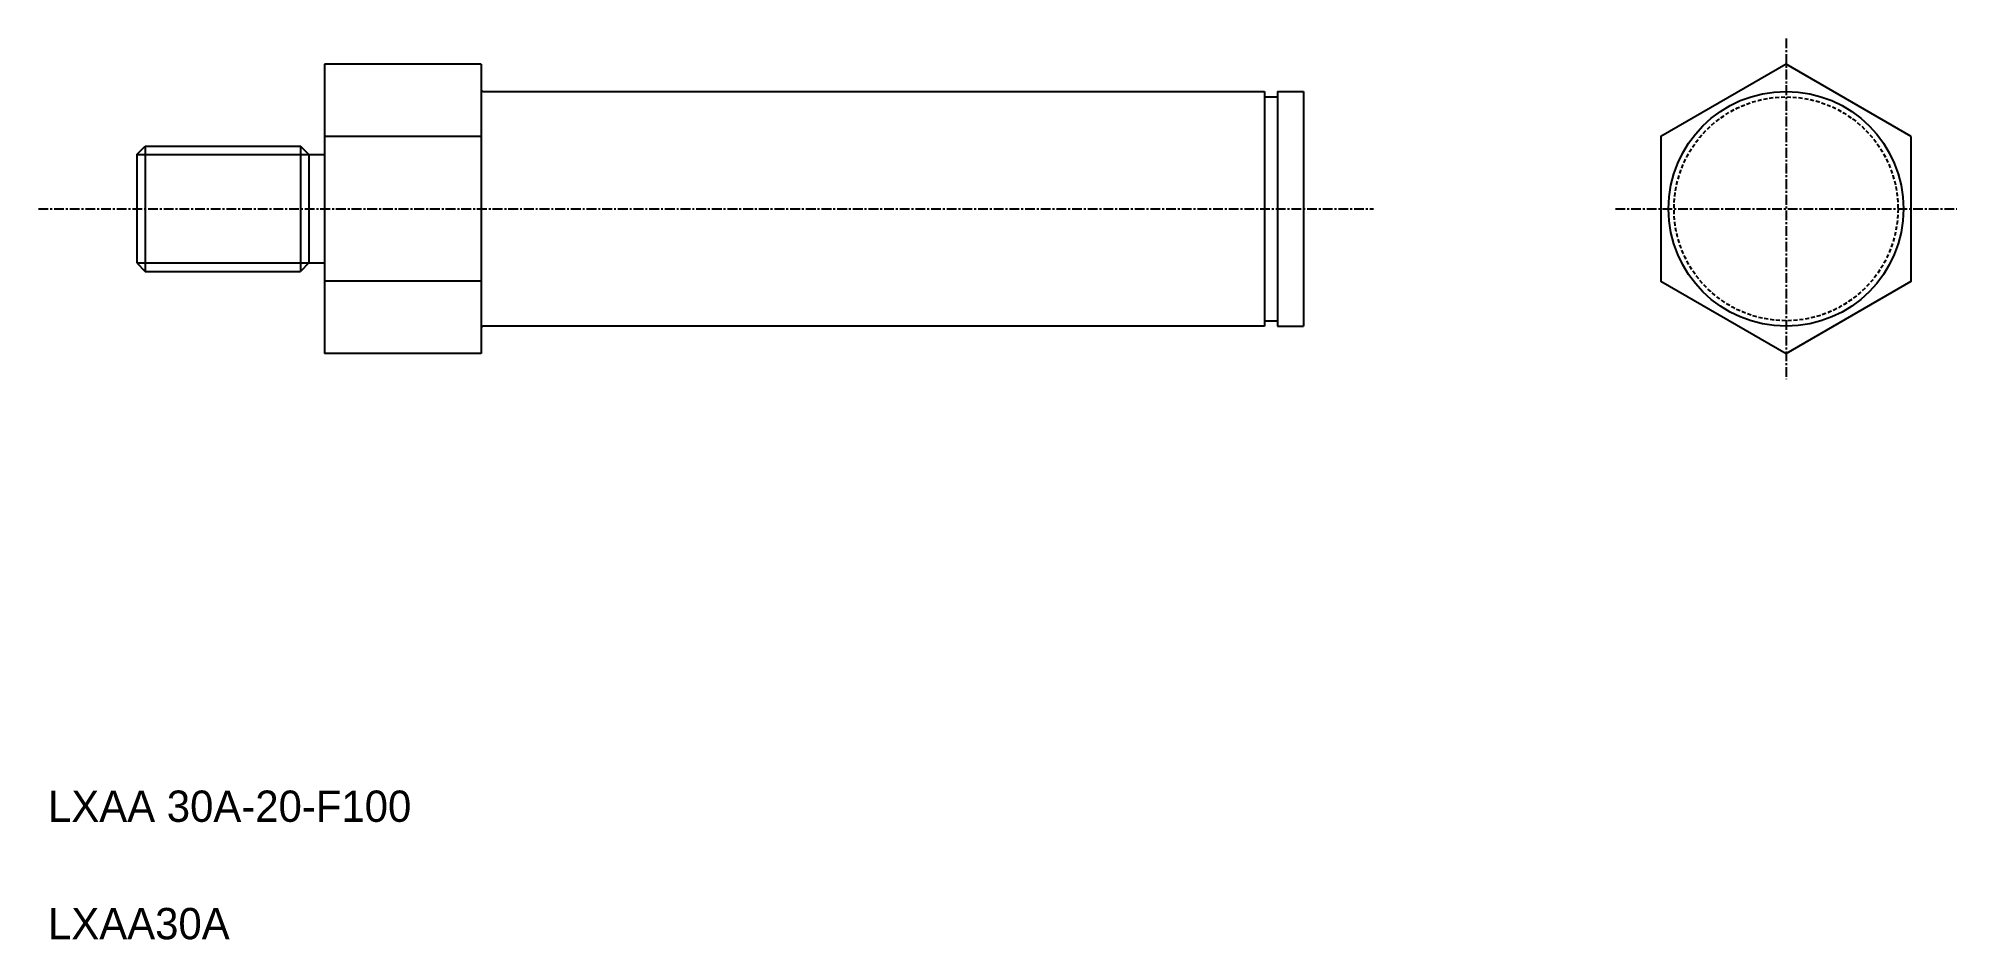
# Model space of a CAD drawing. Extents: x -25 to 220, y 100 to 215.
import ezdxf

# ---------------------------------------------------------------- set-up
doc = ezdxf.new("R2010")
doc.units = 0
doc.linetypes.add('CENTER', pattern=[2, 1.25, -0.25, 0.25, -0.25])
doc.linetypes.add('DASHED', pattern=[0.75, 0.5, -0.25])
doc.layers.get('0').update_dxf_attribs({"linetype": 'CONTINUOUS'})
doc.layers.add('CENTER', color=1, linetype='CENTER')

msp = doc.modelspace()

# ---------------------------------------------------------------- linework, layer by layer
at = {"color": 7, "linetype": 'CONTINUOUS'}
for p, q in [((11.4, 211.64), (11.4, 174.68)), ((31.4, 211.64), (11.4, 211.64)), ((31.4, 211.64), (31.4, 174.68)), ((31.6, 208.16), (131.4, 208.16)), ((36.55, 208.16), (36.55, 208.16)), ((41.5, 208.16), (41.5, 208.16)), ((131.4, 208.16), (131.4, 178.16)), ((131.4, 207.46), (133.05, 207.46)), ((133.05, 208.16), (133.05, 178.16)), ((133.05, 208.16), (136.4, 208.16)), ((136.4, 208.16), (136.4, 178.16)), ((-12.6, 200.08), (-11.52, 201.16)), ((-11.52, 201.16), (8.31, 201.16)), ((-11.52, 201.16), (-11.52, 185.16)), ((9.4, 200.08), (8.31, 201.16)), ((8.31, 201.16), (8.31, 185.16)), ((31.4, 202.4), (11.4, 202.4)), ((-12.6, 200.08), (-12.6, 186.24)), ((9.4, 200.08), (9.4, 186.24)), ((9.4, 200.08), (11.4, 200.08)), ((9.4, 196.62), (9.4, 196.62)), ((-12.6, 193.16), (-12.6, 193.16)), ((9.4, 193.16), (9.4, 193.16)), ((-12.6, 186.24), (-11.52, 185.16)), ((9.4, 186.24), (8.31, 185.16)), ((9.4, 186.24), (11.4, 186.24)), ((-11.52, 185.16), (8.31, 185.16)), ((31.4, 183.92), (11.4, 183.92)), ((131.4, 178.86), (133.05, 178.86)), ((131.4, 178.16), (31.6, 178.16)), ((133.05, 178.16), (136.4, 178.16)), ((31.4, 174.68), (11.4, 174.68))]:
    msp.add_line(p, q, dxfattribs=at)
at = {"color": 3, "linetype": 'CONTINUOUS'}
for p, q in [((-12.6, 200.08), (9.4, 200.08)), ((-12.6, 186.24), (9.4, 186.24))]:
    msp.add_line(p, q, dxfattribs=at)
at = {"color": 7, "linetype": 'CONTINUOUS'}
msp.add_lwpolyline([(214, 202.4), (198, 211.64), (182, 202.4), (182, 183.92), (198, 174.68), (214, 183.92)], close=True, dxfattribs=at)
msp.add_circle((198, 193.16), 15, dxfattribs=at)
at = {"color": 3, "linetype": 'DASHED'}
msp.add_circle((198, 193.16), 14.3, dxfattribs=at)
at = {"color": 7, "linetype": 'CONTINUOUS'}
for centre, start, end in [((31.6, 208.36), 180, 270), ((31.6, 177.96), 90, 180)]:
    msp.add_arc(centre, 0.2, start, end, dxfattribs=at)
at = {"layer": 'CENTER', "color": 1, "linetype": 'CENTER'}
for p, q in [((198, 214.94), (198, 171.38)), ((-25.15, 193.16), (145.32, 193.16)), ((176.22, 193.16), (219.79, 193.16))]:
    msp.add_line(p, q, dxfattribs=at)

# ---------------------------------------------------------------- texts
at = {"color": 7, "linetype": 'CONTINUOUS'}
for s, p in [('LXAA 30A-20-F100', (-23.92, 114.83)), ('LXAA30A', (-23.92, 99.83))]:
    msp.add_text(s, height=4, dxfattribs=at).set_placement(p)

doc.saveas('drawing.dxf')
